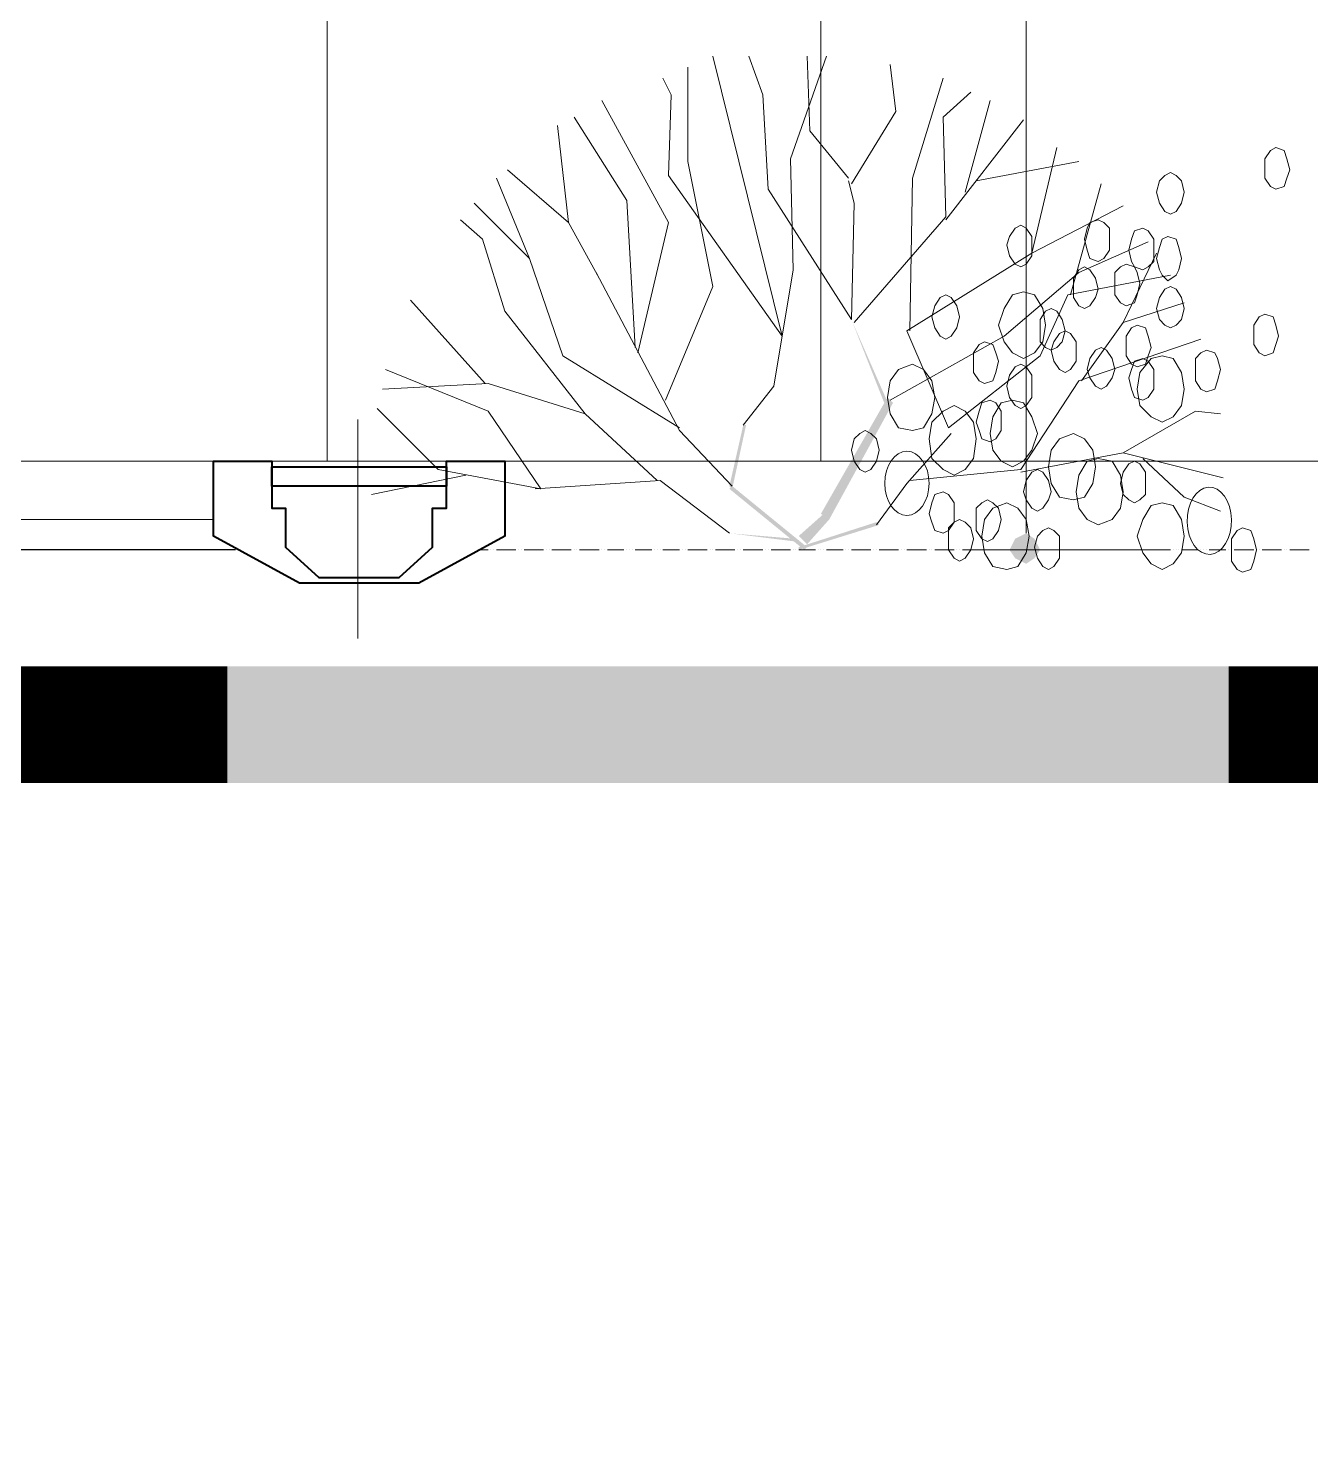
# Model space of a CAD drawing. Header units: millimetres. Extents: x 182 to 575, y -105 to 95.
# Drawn here: x 302.491 to 304.692, y 64.959 to 67.401 of the extents above; entities that cross this region are included whole.
import ezdxf

# ---------------------------------------------------------------- set-up
doc = ezdxf.new("R2010")
doc.units = ezdxf.units.MM
doc.header["$MEASUREMENT"] = 0
doc.layers.add('PDF_Geometry', color=7, linetype='Continuous')
doc.layers.add('PDF_Solid Fills', color=7, linetype='Continuous')

msp = doc.modelspace()

# ---------------------------------------------------------------- hatches: boundary and pattern name
at = {"layer": 'PDF_Solid Fills', "transparency": 33554559}
for points in [[(303.9659, 66.7443), (303.9707, 66.7491), (303.904, 66.9015)], [(303.8516, 66.5682), (303.8659, 66.5586), (303.9754, 66.7586), (303.9659, 66.7681)], [(303.6945, 66.6158), (303.6993, 66.611), (303.7231, 66.7205), (303.7183, 66.7205)], [(303.7986, 66.5261), (303.6945, 66.5348), (303.8049, 66.521), (303.8231, 66.5062), (303.8278, 66.511), (303.6993, 66.6158), (303.6945, 66.611)], [(303.8135, 66.5301), (303.8278, 66.5158), (303.8659, 66.5586), (303.8564, 66.5682)], [(303.8135, 66.511), (303.8135, 66.5062), (303.9516, 66.5491), (303.9469, 66.5539)], [(304.204, 66.4824), (304.2183, 66.492), (304.2278, 66.5062), (304.2183, 66.5253), (304.204, 66.5348), (304.185, 66.5253), (304.1754, 66.5062), (304.185, 66.492)]]:
    msp.add_hatch(color=256, dxfattribs=at).paths.add_polyline_path(points)
at = {"layer": 'PDF_Solid Fills', "true_color": 0xdddddd, "transparency": 33554559}
msp.add_hatch(color=254, dxfattribs=at).paths.add_polyline_path([(304.5516, 66.1062), (304.5516, 66.3062), (302.8326, 66.3062), (302.8326, 66.1062)])

# ---------------------------------------------------------------- linework, layer by layer
at = {"layer": 'PDF_Geometry', "lineweight": 13}
for points in [[(304.204, 88.3824), (304.204, 88.3586), (304.204, 66.5586), (304.204, 66.5348)], [(303.6659, 67.3539), (303.785, 66.8729), (303.5897, 67.1491), (303.5945, 67.2872), (303.5802, 67.3158)], [(303.904, 66.9015), (303.7612, 67.1253), (303.7516, 67.2872), (303.7278, 67.3539)], [(303.804, 66.9872), (303.7993, 67.1777), (303.8612, 67.3539)], [(303.8992, 67.1443), (303.8326, 67.2253), (303.8278, 67.3539)], [(303.585, 66.7634), (303.6659, 66.9586), (303.6231, 67.1729), (303.6231, 67.3348)], [(303.904, 67.1348), (303.9802, 67.2586), (303.9707, 67.3396)], [(304.004, 66.8824), (304.0088, 67.1443), (304.0612, 67.3158)], [(303.5373, 66.8443), (303.5897, 67.0681), (303.4754, 67.2777)], [(303.9088, 66.8967), (304.0659, 67.0777), (304.0612, 67.2491), (304.1088, 67.292)], [(304.0992, 67.1205), (304.1421, 67.2777)], [(303.5326, 66.8539), (303.5183, 67.1062), (303.4278, 67.2491)], [(303.4183, 67.0681), (303.3993, 67.2348)], [(304.0659, 67.0729), (304.1992, 67.2443)], [(304.2564, 67.1967), (304.2135, 67.0158), (303.9993, 66.8824), (304.0707, 66.7158), (304.2278, 66.8396), (304.2754, 66.9443), (304.4516, 66.9777)], [(303.4707, 66.9729), (303.4183, 67.0681), (303.3135, 67.1586)], [(304.1183, 67.1396), (304.2945, 67.1729)], [(303.3516, 67.0062), (303.2945, 67.1443)], [(304.2802, 66.9443), (304.3326, 67.1348)], [(303.6088, 66.7158), (303.4088, 66.8396), (303.3516, 67.0062), (303.2564, 67.1015)], [(304.2135, 67.0158), (304.3707, 67.0967)], [(303.4469, 66.7396), (303.3088, 66.9158), (303.2707, 67.0396), (303.2326, 67.0729)], [(303.9707, 66.7634), (304.1659, 66.8729), (304.2945, 66.9824), (304.4135, 67.0348)], [(304.3707, 66.8967), (304.4278, 67.0158)], [(303.2754, 66.792), (303.1469, 66.9348)], [(304.2992, 66.7967), (304.3707, 66.8967), (304.4754, 66.9301)], [(304.004, 66.6253), (304.1945, 66.6443), (304.2945, 66.7967), (304.504, 66.8681)], [(303.104, 66.8158), (303.2802, 66.7443), (303.3707, 66.611), (303.1945, 66.6443), (303.0897, 66.7491)], [(303.5707, 66.6253), (303.4469, 66.7396), (303.2802, 66.792), (303.0992, 66.7824)], [(304.1945, 66.6396), (304.3707, 66.6729), (304.4945, 66.7443), (304.5373, 66.7396)], [(303.0564, 66.7301), (303.0564, 66.3539)], [(304.3707, 66.6729), (304.5421, 66.6301)], [(304.404, 66.6634), (304.4754, 66.5967), (304.5373, 66.5729)], [(303.2421, 66.6348), (303.0802, 66.6015)], [(275.6183, 66.5586), (302.7135, 66.5586)], [(302.7088, 66.5586), (302.8088, 66.5586)], [(303.2659, 66.5062), (303.2707, 66.5062), (303.2754, 66.5062), (303.2802, 66.5062)], [(303.285, 66.5062), (303.285, 66.5062)], [(303.2897, 66.5062), (303.2897, 66.5062)], [(303.2945, 66.5062), (303.2993, 66.5062), (303.304, 66.5062), (303.3088, 66.5062), (303.3135, 66.5062), (303.3183, 66.5062), (303.3231, 66.5062), (303.3278, 66.5062)], [(303.3326, 66.5062), (303.3326, 66.5062)], [(303.3373, 66.5062), (303.3373, 66.5062)], [(303.3421, 66.5062), (303.3469, 66.5062), (303.3516, 66.5062), (303.3564, 66.5062), (303.3612, 66.5062), (303.3659, 66.5062), (303.3707, 66.5062), (303.3754, 66.5062)], [(303.3802, 66.5062), (303.3802, 66.5062)], [(303.385, 66.5062), (303.385, 66.5062)], [(303.3897, 66.5062), (303.3945, 66.5062), (303.3993, 66.5062), (303.404, 66.5062), (303.4088, 66.5062), (303.4135, 66.5062), (303.4183, 66.5062), (303.4231, 66.5062)], [(303.4278, 66.5062), (303.4278, 66.5062)], [(303.4326, 66.5062), (303.4326, 66.5062)], [(303.4373, 66.5062), (303.4421, 66.5062), (303.4469, 66.5062), (303.4516, 66.5062), (303.4564, 66.5062), (303.4612, 66.5062), (303.4659, 66.5062), (303.4707, 66.5062)], [(303.4754, 66.5062), (303.4754, 66.5062)], [(303.4802, 66.5062), (303.4802, 66.5062)], [(303.485, 66.5062), (303.4897, 66.5062), (303.4945, 66.5062), (303.4992, 66.5062), (303.504, 66.5062), (303.5088, 66.5062), (303.5135, 66.5062)], [(303.5183, 66.5062), (303.5183, 66.5062)], [(303.5231, 66.5062), (303.5231, 66.5062)], [(303.5278, 66.5062), (303.5278, 66.5062)], [(303.5326, 66.5062), (303.5373, 66.5062), (303.5421, 66.5062), (303.5469, 66.5062), (303.5516, 66.5062), (303.5564, 66.5062), (303.5612, 66.5062)], [(303.5659, 66.5062), (303.5659, 66.5062)], [(303.5707, 66.5062), (303.5707, 66.5062)], [(303.5754, 66.5062), (303.5754, 66.5062)], [(303.5802, 66.5062), (303.585, 66.5062), (303.5897, 66.5062), (303.5945, 66.5062), (303.5992, 66.5062), (303.604, 66.5062), (303.6088, 66.5062)], [(303.6135, 66.5062), (303.6135, 66.5062)], [(303.6183, 66.5062), (303.6183, 66.5062)], [(303.6231, 66.5062), (303.6278, 66.5062), (303.6326, 66.5062), (303.6373, 66.5062), (303.6421, 66.5062), (303.6469, 66.5062), (303.6516, 66.5062), (303.6564, 66.5062)], [(303.6612, 66.5062), (303.6612, 66.5062)], [(303.6659, 66.5062), (303.6659, 66.5062)], [(303.6707, 66.5062), (303.6754, 66.5062), (303.6802, 66.5062), (303.685, 66.5062), (303.6897, 66.5062), (303.6945, 66.5062), (303.6993, 66.5062), (303.704, 66.5062)], [(303.7088, 66.5062), (303.7088, 66.5062)], [(303.7135, 66.5062), (303.7135, 66.5062)], [(303.7183, 66.5062), (303.7231, 66.5062), (303.7278, 66.5062), (303.7326, 66.5062), (303.7373, 66.5062), (303.7421, 66.5062), (303.7469, 66.5062), (303.7516, 66.5062)], [(303.7564, 66.5062), (303.7564, 66.5062)], [(303.7612, 66.5062), (303.7612, 66.5062)], [(303.7659, 66.5062), (303.7707, 66.5062), (303.7754, 66.5062), (303.7802, 66.5062), (303.785, 66.5062), (303.7897, 66.5062), (303.7945, 66.5062), (303.7993, 66.5062)], [(303.804, 66.5062), (303.804, 66.5062)], [(303.8088, 66.5062), (303.8088, 66.5062)], [(303.8135, 66.5062), (303.8183, 66.5062), (303.8231, 66.5062), (303.8278, 66.5062), (303.8326, 66.5062), (303.8373, 66.5062), (303.8421, 66.5062)], [(303.8469, 66.5062), (303.8469, 66.5062)], [(303.8516, 66.5062), (303.8516, 66.5062)], [(303.8564, 66.5062), (303.8564, 66.5062)], [(303.8612, 66.5062), (303.8659, 66.5062), (303.8707, 66.5062), (303.8754, 66.5062), (303.8802, 66.5062), (303.885, 66.5062), (303.8897, 66.5062)], [(303.8945, 66.5062), (303.8945, 66.5062)], [(303.8992, 66.5062), (303.8992, 66.5062)], [(303.904, 66.5062), (303.9088, 66.5062), (303.9135, 66.5062), (303.9183, 66.5062), (303.9231, 66.5062), (303.9278, 66.5062), (303.9326, 66.5062), (303.9373, 66.5062)], [(303.9421, 66.5062), (303.9421, 66.5062)], [(303.9469, 66.5062), (303.9469, 66.5062)], [(303.9516, 66.5062), (303.9564, 66.5062), (303.9612, 66.5062), (303.9659, 66.5062), (303.9707, 66.5062), (303.9754, 66.5062), (303.9802, 66.5062), (303.985, 66.5062)], [(303.9897, 66.5062), (303.9897, 66.5062)], [(303.9945, 66.5062), (303.9945, 66.5062)], [(303.9993, 66.5062), (304.004, 66.5062), (304.0088, 66.5062), (304.0135, 66.5062), (304.0183, 66.5062), (304.0231, 66.5062), (304.0278, 66.5062), (304.0326, 66.5062)], [(304.0373, 66.5062), (304.0373, 66.5062)], [(304.0421, 66.5062), (304.0421, 66.5062)], [(304.0469, 66.5062), (304.0516, 66.5062), (304.0564, 66.5062), (304.0612, 66.5062), (304.0659, 66.5062), (304.0707, 66.5062), (304.0754, 66.5062), (304.0802, 66.5062)], [(304.085, 66.5062), (304.085, 66.5062)], [(304.0897, 66.5062), (304.0897, 66.5062)], [(304.0945, 66.5062), (304.0992, 66.5062), (304.104, 66.5062), (304.1088, 66.5062), (304.1135, 66.5062), (304.1183, 66.5062), (304.1231, 66.5062)], [(304.4421, 66.5062), (304.1135, 66.5062)], [(304.1278, 66.5062), (304.1278, 66.5062)], [(304.1326, 66.5062), (304.1326, 66.5062)], [(304.1373, 66.5062), (304.1373, 66.5062)], [(304.1421, 66.5062), (304.1469, 66.5062), (304.1516, 66.5062), (304.1564, 66.5062), (304.1612, 66.5062), (304.1659, 66.5062), (304.1707, 66.5062)], [(304.1754, 66.5062), (304.1754, 66.5062)], [(304.1802, 66.5062), (304.1802, 66.5062)], [(304.185, 66.5062), (304.185, 66.5062)], [(304.1897, 66.5062), (304.1945, 66.5062), (304.1992, 66.5062), (304.204, 66.5062), (304.2088, 66.5062), (304.2135, 66.5062), (304.2183, 66.5062)], [(304.2231, 66.5062), (304.2231, 66.5062)], [(304.2278, 66.5062), (304.2278, 66.5062)], [(304.2326, 66.5062), (304.2373, 66.5062), (304.2421, 66.5062), (304.2469, 66.5062), (304.2516, 66.5062), (304.2564, 66.5062), (304.2612, 66.5062), (304.2659, 66.5062)], [(304.2707, 66.5062), (304.2707, 66.5062)], [(304.2754, 66.5062), (304.2754, 66.5062)], [(304.2802, 66.5062), (304.285, 66.5062), (304.2897, 66.5062), (304.2945, 66.5062), (304.2992, 66.5062), (304.304, 66.5062), (304.3088, 66.5062), (304.3135, 66.5062)], [(304.3183, 66.5062), (304.3183, 66.5062)], [(304.3231, 66.5062), (304.3231, 66.5062)], [(304.3278, 66.5062), (304.3326, 66.5062), (304.3373, 66.5062), (304.3421, 66.5062), (304.3469, 66.5062), (304.3516, 66.5062), (304.3564, 66.5062), (304.3612, 66.5062)], [(304.3659, 66.5062), (304.3659, 66.5062)], [(304.3707, 66.5062), (304.3707, 66.5062)], [(304.3754, 66.5062), (304.3802, 66.5062), (304.385, 66.5062), (304.3897, 66.5062), (304.3945, 66.5062), (304.3992, 66.5062), (304.404, 66.5062), (304.4088, 66.5062)], [(304.4135, 66.5062), (304.4135, 66.5062)], [(304.4183, 66.5062), (304.4183, 66.5062)], [(304.4231, 66.5062), (304.4278, 66.5062), (304.4326, 66.5062), (304.4373, 66.5062), (304.4421, 66.5062), (304.4469, 66.5062), (304.4516, 66.5062)], [(304.4564, 66.5062), (304.4564, 66.5062)], [(304.4612, 66.5062), (304.4612, 66.5062)], [(304.4659, 66.5062), (304.4659, 66.5062)], [(304.4707, 66.5062), (304.4754, 66.5062), (304.4802, 66.5062), (304.485, 66.5062), (304.4897, 66.5062), (304.4945, 66.5062), (304.4993, 66.5062)], [(304.504, 66.5062), (304.504, 66.5062)], [(304.5088, 66.5062), (304.5088, 66.5062)], [(304.5135, 66.5062), (304.5135, 66.5062)], [(304.5183, 66.5062), (304.5231, 66.5062), (304.5278, 66.5062), (304.5326, 66.5062), (304.5373, 66.5062), (304.5421, 66.5062), (304.5469, 66.5062)], [(304.5516, 66.5062), (304.5516, 66.5062)], [(304.5564, 66.5062), (304.5564, 66.5062)], [(304.5612, 66.5062), (304.5659, 66.5062), (304.5707, 66.5062), (304.5754, 66.5062), (304.5802, 66.5062), (304.585, 66.5062), (304.5897, 66.5062), (304.5945, 66.5062)], [(304.5993, 66.5062), (304.5993, 66.5062)], [(304.604, 66.5062), (304.604, 66.5062)], [(304.6088, 66.5062), (304.6135, 66.5062), (304.6183, 66.5062), (304.6231, 66.5062), (304.6278, 66.5062), (304.6326, 66.5062), (304.6373, 66.5062), (304.6421, 66.5062)], [(304.6469, 66.5062), (304.6469, 66.5062)], [(304.6516, 66.5062), (304.6516, 66.5062)], [(304.6564, 66.5062), (304.6612, 66.5062), (304.6659, 66.5062), (304.6707, 66.5062), (304.6754, 66.5062), (304.6802, 66.5062), (304.685, 66.5062), (304.6897, 66.5062)]]:
    msp.add_lwpolyline(points, dxfattribs=at)
at = {"layer": 'PDF_Geometry', "color": 254, "lineweight": 13, "true_color": 0xdddddd, "const_width": 0.2}
msp.add_lwpolyline([(329.3707, 71.4443), (328.6897, 71.4443), (328.6897, 71.5443), (326.2278, 71.5443), (326.2278, 71.4443), (316.685, 70.892), (316.685, 68.5586), (308.904, 68.5586), (308.904, 66.2062), (308.904, 65.5348), (307.3469, 65.5348), (307.3469, 66.2062), (304.5516, 66.2062)], dxfattribs=at)
at = {"layer": 'PDF_Geometry', "lineweight": 20}
for points in [[(303.004, 69.3062), (303.004, 66.6586)], [(303.8516, 67.7062), (303.8516, 66.6586)]]:
    msp.add_lwpolyline(points, dxfattribs=at)
at = {"layer": 'PDF_Geometry', "lineweight": 13}
for points in [[(304.6564, 67.1586), (304.6516, 67.1777), (304.6469, 67.192), (304.6326, 67.1967), (304.6231, 67.192), (304.6135, 67.1777), (304.6135, 67.1586), (304.6135, 67.1443), (304.6231, 67.1301), (304.6326, 67.1253), (304.6469, 67.1301), (304.6516, 67.1443)], [(304.4754, 67.1205), (304.4707, 67.1396), (304.4612, 67.1491), (304.4516, 67.1539), (304.4421, 67.1491), (304.4326, 67.1396), (304.4278, 67.1205), (304.4326, 67.1015), (304.4421, 67.0872), (304.4516, 67.0824), (304.4612, 67.0872), (304.4707, 67.1015)], [(304.2135, 67.0301), (304.2135, 67.0443), (304.204, 67.0586), (304.1945, 67.0634), (304.185, 67.0586), (304.1754, 67.0443), (304.1707, 67.0301), (304.1754, 67.011), (304.185, 66.9967), (304.1945, 66.992), (304.204, 66.9967), (304.2135, 67.011)], [(304.3469, 67.0396), (304.3469, 67.0586), (304.3373, 67.0681), (304.3278, 67.0729), (304.3135, 67.0681), (304.3088, 67.0586), (304.304, 67.0396), (304.3088, 67.0205), (304.3135, 67.0062), (304.3278, 67.0015), (304.3373, 67.0062), (304.3469, 67.0205)], [(304.4231, 67.0205), (304.4231, 67.0396), (304.4135, 67.0539), (304.404, 67.0586), (304.3897, 67.0539), (304.385, 67.0396), (304.3802, 67.0205), (304.385, 67.0015), (304.3897, 66.992), (304.404, 66.9872), (304.4135, 66.992), (304.4231, 67.0015)], [(304.4707, 67.0062), (304.4659, 67.0253), (304.4612, 67.0396), (304.4469, 67.0443), (304.4373, 67.0396), (304.4326, 67.0253), (304.4278, 67.0062), (304.4326, 66.9872), (304.4373, 66.9777), (304.4469, 66.9682), (304.4612, 66.9777), (304.4659, 66.9872)], [(304.3278, 66.9539), (304.3231, 66.9729), (304.3135, 66.9872), (304.304, 66.992), (304.2945, 66.9872), (304.285, 66.9729), (304.285, 66.9539), (304.285, 66.9396), (304.2945, 66.9253), (304.304, 66.9205), (304.3135, 66.9253), (304.3231, 66.9396)], [(304.3992, 66.9634), (304.3945, 66.9824), (304.3897, 66.992), (304.3754, 66.9967), (304.3659, 66.992), (304.3564, 66.9824), (304.3564, 66.9634), (304.3564, 66.9443), (304.3659, 66.9301), (304.3754, 66.9253), (304.3897, 66.9301), (304.3945, 66.9443)], [(304.4754, 66.9205), (304.4707, 66.9396), (304.4612, 66.9539), (304.4516, 66.9586), (304.4421, 66.9539), (304.4326, 66.9396), (304.4278, 66.9205), (304.4326, 66.9015), (304.4421, 66.892), (304.4516, 66.8872), (304.4612, 66.892), (304.4707, 66.9015)], [(304.0897, 66.9062), (304.085, 66.9253), (304.0754, 66.9396), (304.0659, 66.9443), (304.0564, 66.9396), (304.0469, 66.9253), (304.0421, 66.9062), (304.0469, 66.8872), (304.0564, 66.8729), (304.0659, 66.8681), (304.0754, 66.8729), (304.085, 66.8872)], [(304.2373, 66.892), (304.2326, 66.9205), (304.2183, 66.9443), (304.1992, 66.9491), (304.1802, 66.9443), (304.1659, 66.9205), (304.1564, 66.892), (304.1659, 66.8634), (304.1802, 66.8443), (304.1992, 66.8348), (304.2183, 66.8443), (304.2326, 66.8634)], [(304.2707, 66.8824), (304.2659, 66.9015), (304.2564, 66.9158), (304.2469, 66.9205), (304.2373, 66.9158), (304.2278, 66.9015), (304.2278, 66.8824), (304.2278, 66.8634), (304.2373, 66.8539), (304.2469, 66.8491), (304.2564, 66.8539), (304.2659, 66.8634)], [(304.6373, 66.8729), (304.6326, 66.892), (304.6278, 66.9062), (304.6135, 66.911), (304.604, 66.9062), (304.5945, 66.892), (304.5945, 66.8729), (304.5945, 66.8586), (304.604, 66.8443), (304.6135, 66.8396), (304.6278, 66.8443), (304.6326, 66.8586)], [(304.2897, 66.8491), (304.2897, 66.8634), (304.2802, 66.8777), (304.2707, 66.8824), (304.2612, 66.8777), (304.2516, 66.8634), (304.2469, 66.8491), (304.2516, 66.8301), (304.2612, 66.8158), (304.2707, 66.811), (304.2802, 66.8158), (304.2897, 66.8301)], [(304.4183, 66.8539), (304.4135, 66.8729), (304.4088, 66.8872), (304.3945, 66.892), (304.385, 66.8872), (304.3754, 66.8729), (304.3754, 66.8539), (304.3754, 66.8396), (304.385, 66.8253), (304.3945, 66.8205), (304.4088, 66.8253), (304.4135, 66.8396)], [(304.1564, 66.8301), (304.1516, 66.8443), (304.1469, 66.8586), (304.1326, 66.8634), (304.1231, 66.8586), (304.1135, 66.8443), (304.1135, 66.8301), (304.1135, 66.811), (304.1231, 66.7967), (304.1326, 66.792), (304.1469, 66.7967), (304.1516, 66.811)], [(304.3564, 66.8158), (304.3516, 66.8348), (304.3421, 66.8491), (304.3326, 66.8539), (304.3231, 66.8491), (304.3135, 66.8348), (304.3088, 66.8158), (304.3135, 66.8015), (304.3231, 66.7872), (304.3326, 66.7824), (304.3421, 66.7872), (304.3516, 66.8015)], [(304.4231, 66.8015), (304.4231, 66.8158), (304.4135, 66.8301), (304.404, 66.8348), (304.3897, 66.8301), (304.385, 66.8158), (304.3802, 66.8015), (304.385, 66.7824), (304.3897, 66.7681), (304.404, 66.7634), (304.4135, 66.7681), (304.4231, 66.7824)], [(304.4754, 66.7824), (304.4707, 66.811), (304.4564, 66.8348), (304.4373, 66.8396), (304.4183, 66.8348), (304.3992, 66.811), (304.3945, 66.7824), (304.3992, 66.7539), (304.4183, 66.7348), (304.4373, 66.7253), (304.4564, 66.7348), (304.4707, 66.7539)], [(304.5373, 66.8158), (304.5326, 66.8348), (304.5278, 66.8443), (304.5135, 66.8491), (304.504, 66.8443), (304.4945, 66.8348), (304.4945, 66.8158), (304.4945, 66.7967), (304.504, 66.7824), (304.5135, 66.7777), (304.5278, 66.7824), (304.5326, 66.7967)], [(304.0469, 66.7681), (304.0421, 66.7967), (304.0278, 66.8158), (304.0088, 66.8253), (303.985, 66.8158), (303.9707, 66.7967), (303.9659, 66.7681), (303.9707, 66.7396), (303.985, 66.7158), (304.0088, 66.711), (304.0278, 66.7158), (304.0421, 66.7396)], [(304.2135, 66.7872), (304.2135, 66.8062), (304.204, 66.8205), (304.1945, 66.8253), (304.185, 66.8205), (304.1754, 66.8062), (304.1707, 66.7872), (304.1754, 66.7681), (304.185, 66.7539), (304.1945, 66.7491), (304.204, 66.7539), (304.2135, 66.7681)], [(304.1612, 66.7253), (304.1612, 66.7443), (304.1516, 66.7586), (304.1421, 66.7634), (304.1278, 66.7586), (304.1231, 66.7443), (304.1183, 66.7253), (304.1231, 66.711), (304.1278, 66.6967), (304.1421, 66.692), (304.1516, 66.6967), (304.1612, 66.711)], [(304.2231, 66.7062), (304.2135, 66.7348), (304.1992, 66.7586), (304.1802, 66.7634), (304.1612, 66.7586), (304.1469, 66.7348), (304.1421, 66.7062), (304.1469, 66.6777), (304.1612, 66.6586), (304.1802, 66.6491), (304.1992, 66.6586), (304.2135, 66.6777)], [(304.1183, 66.6967), (304.1135, 66.7253), (304.0992, 66.7443), (304.0802, 66.7539), (304.0612, 66.7443), (304.0421, 66.7253), (304.0373, 66.6967), (304.0421, 66.6634), (304.0612, 66.6443), (304.0802, 66.6348), (304.0992, 66.6443), (304.1135, 66.6634)], [(303.9516, 66.6777), (303.9469, 66.6967), (303.9373, 66.7062), (303.9278, 66.711), (303.9183, 66.7062), (303.9088, 66.6967), (303.904, 66.6777), (303.9088, 66.6586), (303.9183, 66.6443), (303.9278, 66.6396), (303.9373, 66.6443), (303.9469, 66.6586)], [(304.3231, 66.6491), (304.3183, 66.6777), (304.304, 66.6967), (304.285, 66.7062), (304.2612, 66.6967), (304.2469, 66.6777), (304.2421, 66.6491), (304.2469, 66.6205), (304.2612, 66.5967), (304.285, 66.592), (304.304, 66.5967), (304.3183, 66.6205)], [(304.3707, 66.6062), (304.3659, 66.6348), (304.3516, 66.6586), (304.3278, 66.6634), (304.3088, 66.6586), (304.2945, 66.6348), (304.2897, 66.6062), (304.2945, 66.5777), (304.3088, 66.5586), (304.3278, 66.5491), (304.3516, 66.5586), (304.3659, 66.5777)], [(304.2469, 66.6062), (304.2421, 66.6253), (304.2326, 66.6396), (304.2231, 66.6443), (304.2135, 66.6396), (304.204, 66.6253), (304.1992, 66.6062), (304.204, 66.592), (304.2135, 66.5777), (304.2231, 66.5729), (304.2326, 66.5777), (304.2421, 66.592)], [(304.4088, 66.6205), (304.4088, 66.6396), (304.3992, 66.6539), (304.3897, 66.6586), (304.3802, 66.6539), (304.3707, 66.6396), (304.3659, 66.6205), (304.3707, 66.6015), (304.3802, 66.592), (304.3897, 66.5872), (304.3992, 66.592), (304.4088, 66.6015)], [(304.0802, 66.5682), (304.0802, 66.5872), (304.0707, 66.6015), (304.0612, 66.6062), (304.0469, 66.6015), (304.0421, 66.5872), (304.0373, 66.5682), (304.0421, 66.5539), (304.0469, 66.5396), (304.0612, 66.5348), (304.0707, 66.5396), (304.0802, 66.5539)], [(304.1612, 66.5586), (304.1564, 66.5777), (304.1469, 66.5872), (304.1373, 66.592), (304.1278, 66.5872), (304.1183, 66.5777), (304.1183, 66.5586), (304.1183, 66.5396), (304.1278, 66.5253), (304.1373, 66.5205), (304.1469, 66.5253), (304.1564, 66.5396)], [(304.2088, 66.5301), (304.204, 66.5586), (304.1897, 66.5777), (304.1707, 66.5872), (304.1469, 66.5777), (304.1326, 66.5586), (304.1278, 66.5301), (304.1326, 66.5015), (304.1469, 66.4777), (304.1707, 66.4729), (304.1897, 66.4777), (304.204, 66.5015)], [(304.4754, 66.5301), (304.4707, 66.5586), (304.4564, 66.5824), (304.4373, 66.5872), (304.4183, 66.5824), (304.404, 66.5586), (304.3945, 66.5301), (304.404, 66.5015), (304.4183, 66.4824), (304.4373, 66.4729), (304.4564, 66.4824), (304.4707, 66.5015)], [(304.1135, 66.5253), (304.1088, 66.5443), (304.0992, 66.5539), (304.0897, 66.5586), (304.0802, 66.5539), (304.0707, 66.5443), (304.0707, 66.5253), (304.0707, 66.5062), (304.0802, 66.492), (304.0897, 66.4872), (304.0992, 66.492), (304.1088, 66.5062)], [(304.2612, 66.511), (304.2612, 66.5301), (304.2516, 66.5396), (304.2421, 66.5443), (304.2326, 66.5396), (304.2231, 66.5301), (304.2183, 66.511), (304.2231, 66.492), (304.2326, 66.4777), (304.2421, 66.4729), (304.2516, 66.4777), (304.2612, 66.492)], [(304.5993, 66.5062), (304.5945, 66.5253), (304.5897, 66.5396), (304.5754, 66.5443), (304.5659, 66.5396), (304.5564, 66.5253), (304.5564, 66.5062), (304.5564, 66.4872), (304.5659, 66.4729), (304.5754, 66.4681), (304.5897, 66.4729), (304.5945, 66.4872)]]:
    msp.add_lwpolyline(points, close=True, dxfattribs=at)
at = {"layer": 'PDF_Geometry', "lineweight": 0}
for points in [[(303.904, 66.9015), (303.9088, 67.1015), (303.8992, 67.1396)], [(303.6993, 66.6158), (303.6088, 66.711), (303.4659, 66.9824)], [(303.7183, 66.7205), (303.7707, 66.7872), (303.804, 66.9872)], [(303.9469, 66.5491), (303.9993, 66.6205), (304.0754, 66.7062)], [(305.7183, 66.6586), (299.5183, 66.6586), (299.5183, 66.5586)], [(302.9088, 66.6586), (303.2088, 66.6586)], [(303.6945, 66.5348), (303.5754, 66.6253), (303.3612, 66.611)]]:
    msp.add_lwpolyline(points, dxfattribs=at)
at = {"layer": 'PDF_Geometry', "lineweight": 40}
for points in [[(303.1612, 66.4491), (302.9564, 66.4491), (302.8088, 66.5301), (302.8088, 66.6586), (302.9088, 66.6586), (302.9088, 66.5777), (302.9326, 66.5777), (302.9326, 66.511), (302.9897, 66.4586), (303.1278, 66.4586), (303.185, 66.511), (303.185, 66.5777), (303.2088, 66.5777), (303.2088, 66.6586), (303.3088, 66.6586), (303.3088, 66.5301)], [(302.9088, 66.6491), (303.2088, 66.6491), (303.2088, 66.6158), (302.9088, 66.6158)]]:
    msp.add_lwpolyline(points, close=True, dxfattribs=at)
at = {"layer": 'PDF_Geometry', "lineweight": 25}
msp.add_lwpolyline([(302.8469, 66.5062), (275.6183, 66.5062)], dxfattribs=at)
at = {"layer": 'PDF_Geometry', "color": 254, "lineweight": 20, "true_color": 0xdddddd, "const_width": 0.2}
msp.add_lwpolyline([(302.8326, 66.2062), (276.804, 66.2062), (276.804, 65.0586), (268.5897, 65.0586), (268.5897, 66.3301), (255.2802, 66.3301)], dxfattribs=at)
at = {"layer": 'PDF_Geometry', "color": 254, "lineweight": 20, "true_color": 0xdddddd}
for points in [[(302.8326, 66.2062), (302.8326, 66.2062)], [(304.5516, 66.2062), (304.5516, 66.2062)]]:
    msp.add_lwpolyline(points, dxfattribs=at)
at = {"layer": 'PDF_Geometry', "lineweight": 13}
for centre, major_axis, ratio, start_param, end_param in [((303.9992, 66.6205), (0, 0.055), 0.692836, 4.712417, 10.995602), ((304.5183, 66.5562), (0, 0.0577), 0.660546, 4.753637, 11.036822)]:
    msp.add_ellipse(centre, major_axis=major_axis, ratio=ratio, start_param=start_param, end_param=end_param, dxfattribs=at)

doc.saveas('drawing.dxf')
